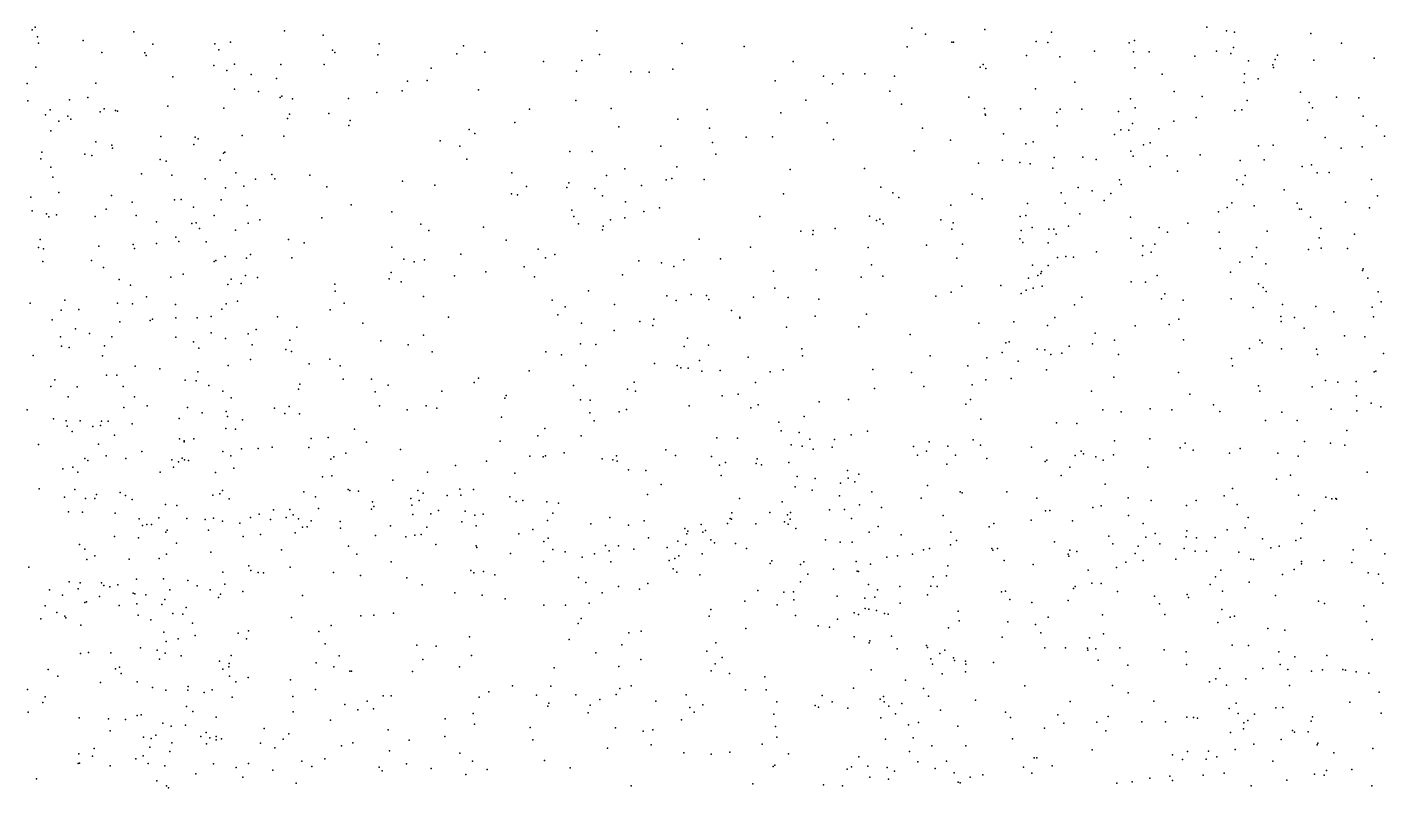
# Model space of a CAD drawing. Header units: metres. Extents: x -25 to 25, y -27.7 to 27.8.
# Drawn here: x 2.909 to 6.003, y 10.421 to 12.154 of the extents above; entities that cross this region are included whole.
import ezdxf

# ---------------------------------------------------------------- set-up
doc = ezdxf.new("R2010")
doc.units = ezdxf.units.M

msp = doc.modelspace()

# ---------------------------------------------------------------- linework, layer by layer
for p in [(2.9207, 12.1479, -5.5035), (2.9276, 12.1541, 2.6707), (2.9328, 12.1324, -3.7799), (3.1522, 12.1439, -3.9688), (3.4958, 12.146, -24.9702), (3.5839, 12.136, 2.3924), (4.208, 12.1459, -21.7721), (4.9256, 12.1523, -24.8452), (4.9565, 12.1381, 17.9765), (5.092, 12.1492, 14.7186), (5.2438, 12.1426, -24.5812), (5.5974, 12.1543, -10.6219), (5.6427, 12.1463, 13.1564), (5.6605, 12.1427, 0.1179), (5.8344, 12.1396, 13.2974), (2.9355, 12.1179, 6.1442), (3.0373, 12.1241, 5.9771), (3.1956, 12.1155, 1.2181), (3.3372, 12.1164, 0.9316), (3.3464, 12.103, 15.9761), (3.3731, 12.1198, 15.7481), (3.6051, 12.1019, 16.837), (3.7113, 12.116, 5.7656), (3.904, 12.1117, 17.1567), (4.402, 12.1168, -25.1888), (4.5436, 12.1106, 17.7015), (4.9147, 12.1093, 1.6383), (5.0167, 12.1203, 2.1898), (5.0205, 12.1202, 15.0868), (5.2085, 12.1215, 14.4261), (5.2355, 12.1197, 14.1031), (5.3416, 12.0996, 11.9341), (5.4208, 12.1188, 13.5635), (5.4309, 12.0981, 18.0964), (5.4329, 12.1237, 0.3484), (5.4663, 12.0978, 5.7134), (5.6197, 12.0997, 12.891), (5.6588, 12.1083, -10.0716), (5.9044, 12.1179, 12.1906), (3.0795, 12.0966, 5.4985), (3.1773, 12.096, -5.9326), (3.1806, 12.0897, -6.1725), (3.3348, 12.0672, 16.145), (3.3821, 12.07, 6.3688), (3.4872, 12.0691, -21.2617), (3.5866, 12.0689, 5.8753), (3.6104, 12.0969, 15.1376), (3.7084, 12.0911, -22.1501), (3.8889, 12.0939, 5.6454), (3.9523, 12.0971, -16.0472), (4.0863, 12.0763, -25.165), (4.1736, 12.0783, -16.574), (4.2135, 12.0922, -21.5101), (4.6552, 12.0761, 5.5089), (5.0879, 12.0692, 18.2436), (5.1869, 12.09, 18.0966), (5.2628, 12.0867, 13.8346), (5.5702, 12.088, 2.5613), (5.6524, 12.0945, 0.7365), (5.6926, 12.0773, 15.8689), (5.7485, 12.0684, 5.5982), (5.7538, 12.0809, 13.486), (5.7585, 12.0904, 12.049), (5.8417, 12.079, 0.4833), (5.979, 12.0838, 13.1776), (2.9291, 12.063, -25.7276), (3.2412, 12.041, 0.7933), (3.3646, 12.0552, 16.4084), (3.42, 12.0467, 15.4627), (3.4773, 12.0375, 2.5156), (3.8303, 12.0612, 1.8805), (4.1613, 12.0537, 17.3693), (4.2852, 12.0527, 1.186), (4.3268, 12.0515, 17.5221), (4.3809, 12.0587, -17.2169), (4.7239, 12.043, 17.9296), (4.7693, 12.0481, 0.6861), (4.818, 12.0482, 18.1116), (4.8859, 12.0427, 18.5858), (5.081, 12.0635, 14.8577), (5.0943, 12.0598, 15.2908), (5.4334, 12.0617, 0.9103), (5.4962, 12.0475, 12.6311), (5.6834, 12.0476, 13.8346), (5.7148, 12.0369, 13.6679), (5.7497, 12.0621, -14.8615), (2.9098, 12.0263, 6.7635), (3.0659, 12.0265, 0.601), (3.3818, 12.0132, 1.2984), (3.4369, 12.0081, 16.6221), (3.7061, 12.0053, 1.3928), (3.764, 12.0092, 2.1985), (3.7765, 12.0313, -20.845), (3.8211, 12.0331, 1.6829), (3.9379, 12.0112, -22.0651), (4.6144, 12.0317, 0.9286), (4.7444, 12.0251, 18.2603), (4.8755, 12.0083, -14.962), (5.2071, 12.014, 12.2656), (5.2969, 12.0289, 18.4165), (5.5232, 12.008, 10.1634), (5.6825, 12.0284, -24.2543), (5.8112, 12.0061, 9.9452), (2.9108, 11.9863, -4.9642), (3.0058, 11.9884, 5.0512), (3.0479, 11.9941, -27.061), (3.2298, 11.9747, -25.1671), (3.4863, 11.9943, 15.2804), (3.4895, 11.9972, -25.1668), (3.514, 11.9907, -21.6991), (3.6416, 11.9918, 2.398), (4.1601, 11.9872, -16.3394), (4.6836, 11.9881, 18.6385), (4.9021, 11.9789, 5.5564), (5.0551, 11.9946, 5.5961), (5.4235, 11.9912, 10.4381), (5.5874, 11.9965, 15.7793), (5.6893, 11.9871, 14.1681), (5.8307, 11.9825, 13.3864), (5.8933, 11.9951, 18.2809), (5.9438, 11.9936, -23.9054), (2.9514, 11.9545, -10.3357), (2.9621, 11.9663, -4.5853), (3.0024, 11.9518, -25.3335), (3.0089, 11.9446, 2.7362), (3.0756, 11.9613, -27.4454), (3.0852, 11.9684, 5.2376), (3.1104, 11.9648, 5.6151), (3.115, 11.9626, -3.7649), (3.3577, 11.97, 6.5768), (3.5028, 11.9461, 16.7622), (3.507, 11.9561, 15), (3.5969, 11.9574, 1.2072), (4.0544, 11.9675, 17.2759), (4.2406, 11.969, -21.1683), (4.3923, 11.9446, 5.4864), (4.4587, 11.9669, -14.7356), (4.6271, 11.9592, -17.3808), (5.091, 11.9688, 12.0012), (5.0923, 11.9558, 15.1243), (5.0931, 11.9538, 18.8049), (5.173, 11.9683, 14.6798), (5.2562, 11.96, 18.7328), (5.2637, 11.9672, 14.0124), (5.3125, 11.9675, 5.653), (5.3965, 11.962, 15.6839), (5.4347, 11.9704, 18.5147), (5.5733, 11.9482, 5.6721), (5.6617, 11.9642, -10.2541), (5.6775, 11.9661, 10.6605), (5.8384, 11.9705, 5.3805), (5.9542, 11.9518, 10.6257), (2.9636, 11.9179, 4.8151), (2.9819, 11.9403, -25.9263), (3.6422, 11.9303, 16.9151), (3.6455, 11.9418, -21.9052), (3.917, 11.9211, 1.911), (3.9297, 11.912, -25.2434), (4.021, 11.9373, -20.702), (4.2577, 11.9276, -16.7414), (4.4643, 11.9242, 1.1268), (4.7328, 11.9362, 18.786), (4.9494, 11.9242, 1.7691), (5.257, 11.9295, 1.0807), (5.4021, 11.9206, 18.6906), (5.42, 11.9197, 13.4023), (5.4287, 11.9349, 2.4683), (5.4887, 11.9228, 12.8306), (5.5222, 11.94, 13.0099), (5.8275, 11.9425, -0.1861), (5.9846, 11.9297, -14.8206), (3.0662, 11.8928, 6.799), (3.1022, 11.8857, -5.6558), (3.2144, 11.9053, 0.6861), (3.2893, 11.8872, -27.4889), (3.2922, 11.9039, 15.8143), (3.2991, 11.8998, 14.9565), (3.3995, 11.9074, 6.0377), (3.4944, 11.9057, -21.0504), (3.8503, 11.8952, 5.571), (3.8956, 11.8835, 2.0896), (4.3531, 11.8829, 17.554), (4.471, 11.8913, 18.4895), (4.5477, 11.9037, 18.0196), (4.6076, 11.9048, 5.5067), (4.747, 11.8985, -25.1645), (5.0134, 11.8967, 12.1269), (5.1341, 11.9116, 14.886), (5.1849, 11.8886, -16.6479), (5.2018, 11.8933, 15.4765), (5.3874, 11.9098, -24.533), (5.4535, 11.8861, 0.236), (5.4688, 11.8907, 13.2013), (5.7152, 11.8838, 13.7434), (5.749, 11.8857, 14.3718), (5.8673, 11.9031, 15.8478), (5.9519, 11.8819, 12.3027), (6.0025, 11.9063, 9.751), (2.9405, 11.8545, -27.6494), (2.9426, 11.8699, -3.5109), (3.0406, 11.8652, -25.6241), (3.057, 11.8622, 14.9593), (3.104, 11.8787, -6.2724), (3.2125, 11.8528, -26.8194), (3.3491, 11.8515, 6.6838), (3.3569, 11.867, 16.5179), (3.3601, 11.8695, 6.3341), (3.9116, 11.8536, 1.5925), (4.1461, 11.8707, -15.9873), (4.1973, 11.871, -15.4086), (4.4785, 11.865, 17.8269), (4.9308, 11.8723, -16.9417), (5.1321, 11.8516, 18.9455), (5.2496, 11.8575, -15.0167), (5.3154, 11.8583, 12.5327), (5.3453, 11.8529, 10.4817), (5.4242, 11.8718, 12.6867), (5.4297, 11.8601, 11.6917), (5.5071, 11.861, 0.9006), (5.5828, 11.8638, 18.6845), (5.6735, 11.8506, 15.7749), (5.7285, 11.852, 5.4163), (5.904, 11.879, 5.0765), (2.9634, 11.8352, -5.2826), (3.1702, 11.8202, 5.0139), (3.2259, 11.849, 2.7034), (3.3847, 11.8228, -26.9471), (4.0137, 11.8221, 5.4812), (4.2718, 11.8312, -15.1754), (4.3902, 11.8358, -25.3082), (4.648, 11.8301, 18.9171), (4.8176, 11.8326, 18.9696), (5.0776, 11.8446, 1.3995), (5.1718, 11.846, 0.3917), (5.1953, 11.8429, 11.6705), (5.247, 11.8333, 2.3056), (5.4683, 11.837, 18.8276), (5.5307, 11.826, 10.7538), (5.815, 11.8367, 18.6673), (5.836, 11.8403, -24.0788), (5.8493, 11.8223, 14.5069), (5.8763, 11.823, 13.411), (2.9678, 11.8122, -10.018), (3.2393, 11.8171, -4.0066), (3.315, 11.8091, 15.6221), (3.4032, 11.7918, 0.9195), (3.4294, 11.8078, -21.4235), (3.4669, 11.819, 15.1607), (3.4738, 11.8087, -27.2207), (3.5534, 11.8171, 2.5351), (3.5923, 11.7907, 5.6777), (3.7644, 11.8032, 1.3281), (3.8388, 11.7947, -20.4921), (4.0472, 11.7915, -20.551), (4.139, 11.7893, -25.3037), (4.1441, 11.8, -21.6051), (4.2293, 11.8165, -21.3653), (4.3097, 11.7937, 1.2414), (4.3657, 11.8063, -14.847), (4.3789, 11.8095, 18.2074), (4.4523, 11.8076, 18.735), (4.8552, 11.7895, 12.1314), (5.3044, 11.7891, 13.4579), (5.3989, 11.8062, 15.6496), (5.4025, 11.7958, 12.9845), (5.6658, 11.8066, 10.0303), (5.6799, 11.7957, 14.0042), (5.6854, 11.816, 10.7788), (5.9731, 11.8069, -10.0176), (2.9176, 11.7673, 6.7903), (2.9816, 11.7778, -6.5081), (3.1018, 11.7709, 4.7087), (3.2455, 11.7612, 5.4175), (3.2606, 11.7618, 16.216), (3.3518, 11.7606, 6.2135), (3.3613, 11.7879, 15.4348), (4.0129, 11.7743, 1.3453), (4.0268, 11.7727, 2.1104), (4.2034, 11.787, -15.6981), (4.2206, 11.7703, -20.9453), (4.6331, 11.7743, -14.903), (4.882, 11.7767, 11.8468), (4.8962, 11.7666, 5.5625), (5.0628, 11.7735, 12.3723), (5.0856, 11.7629, 2.0121), (5.2657, 11.7771, 14.1563), (5.3368, 11.7817, 10.2599), (5.364, 11.7594, 13.1809), (5.3789, 11.7751, 10.6985), (5.7742, 11.7834, 13.5783), (5.9864, 11.7699, -23.8296), (2.9208, 11.7362, -7.1107), (2.9535, 11.7289, -6.8256), (2.9759, 11.7266, -26.1179), (3.0896, 11.7398, 5.8822), (3.149, 11.7553, -27.7459), (3.2887, 11.7441, -25.4313), (3.4106, 11.7479, 14.9796), (3.6475, 11.7498, -20.5822), (3.7407, 11.7338, -21.763), (4.1508, 11.7371, 17.4038), (4.2731, 11.7562, 5.458), (4.3144, 11.7347, 17.865), (4.3502, 11.7425, -16.9552), (5.0141, 11.7485, 11.6056), (5.189, 11.7528, 15.3016), (5.2747, 11.7531, -24.6668), (5.3086, 11.7291, 19.0534), (5.6241, 11.7333, 5.3992), (5.6441, 11.7434, 11.931), (5.6546, 11.7544, 18.8843), (5.7056, 11.7471, 5.1741), (5.8033, 11.7533, -16.0447), (5.8091, 11.74, 18.8398), (5.8133, 11.7399, 4.9466), (5.9139, 11.7558, 10.6642), (5.9683, 11.7427, 12.3671), (2.9591, 11.7223, -26.5264), (3.0646, 11.723, -4.2171), (3.1581, 11.725, -26.6246), (3.2045, 11.711, -5.8836), (3.285, 11.7071, 4.9744), (3.2944, 11.7089, 14.8582), (3.302, 11.6954, 2.6986), (3.3358, 11.7251, -3.7243), (3.4133, 11.7075, 16.6427), (3.4394, 11.7155, -20.9286), (3.5807, 11.7201, 16.8744), (3.8063, 11.7055, 5.4864), (3.9493, 11.6985, 1.4263), (4.155, 11.7233, 1.8452), (4.1658, 11.706, 2.0374), (4.2221, 11.7013, 17.5924), (4.2386, 11.7152, 18.2582), (4.2717, 11.7198, 18.4948), (4.5788, 11.7227, -25.2805), (4.7505, 11.6956, 11.8503), (4.8291, 11.7236, 0.6446), (4.8448, 11.7136, 11.6969), (4.8526, 11.7169, 12.2871), (4.8604, 11.7065, -25.118), (4.9913, 11.7151, 0.4365), (5.0194, 11.7088, -16.6506), (5.172, 11.7229, 15.0855), (5.185, 11.7256, 11.3999), (5.1994, 11.6977, 14.6897), (5.2824, 11.7007, 12.7749), (5.4238, 11.7217, 10.8737), (5.4892, 11.6976, 11.5293), (5.5545, 11.7076, 11.7863), (5.8343, 11.7218, -10.1826), (5.8573, 11.6957, 0.7532), (2.9388, 11.6706, 4.381), (3.2482, 11.6759, 15.8175), (3.2551, 11.6657, 5.807), (3.3174, 11.6656, 0.7877), (3.3839, 11.6919, -21.1793), (3.5046, 11.6705, 2.5929), (3.8249, 11.6911, 17.1183), (4.0013, 11.6694, 2.3162), (4.2208, 11.6923, 18.0606), (4.4409, 11.6717, -16.5942), (4.6724, 11.6897, 12.0636), (4.6999, 11.6821, 19.0881), (4.7007, 11.6908, -17.1369), (5.0168, 11.6939, 11.3504), (5.1716, 11.6718, 10.9933), (5.1749, 11.6913, 11.2033), (5.2375, 11.6939, 14.4393), (5.2492, 11.694, 10.7678), (5.2542, 11.6824, 13.9341), (5.4243, 11.6738, 11.1741), (5.5081, 11.6875, -14.955), (5.6256, 11.6874, -24.3259), (5.7353, 11.6895, 14.2946), (5.854, 11.6743, 2.5313), (5.9341, 11.683, 13.3737), (2.9355, 11.652, 6.0866), (2.9465, 11.6495, 2.784), (3.0728, 11.6557, 0.4876), (3.1507, 11.6589, -5.6252), (3.1541, 11.6502, 2.7514), (3.2044, 11.6618, 6.7836), (3.4181, 11.6363, 5.6834), (3.5407, 11.6629, 1.0648), (3.7407, 11.6533, 1.2057), (3.898, 11.6371, -20.2797), (4.0743, 11.6483, 17.846), (4.1119, 11.6362, 17.6782), (4.5578, 11.6532, 19.0313), (4.8258, 11.6521, 11.3896), (4.9591, 11.6576, 12.4373), (5.0406, 11.6602, 11.1298), (5.1788, 11.6637, 19.1566), (5.2359, 11.6629, 15.4345), (5.3464, 11.6423, 5.5665), (5.4511, 11.6338, -16.3497), (5.452, 11.6558, 10.0973), (5.4709, 11.642, 0.093), (5.4789, 11.6601, 2.3406), (5.6283, 11.6501, -0.0534), (5.711, 11.6521, 15.7472), (5.8296, 11.6477, 12.2589), (5.8585, 11.6505, 4.7819), (5.9181, 11.65, 18.944), (2.9448, 11.6202, -9.8949), (3.0559, 11.6229, -10.1123), (3.0833, 11.6067, 14.8002), (3.3356, 11.6203, 16.4504), (3.339, 11.6226, 6.0881), (3.3606, 11.6318, 5.3803), (3.4094, 11.6277, -27.6984), (3.5127, 11.6286, -25.452), (3.7676, 11.6258, 17.9911), (3.7915, 11.6195, 1.3649), (3.8149, 11.6243, -25.3584), (4.042, 11.6084, 17.5151), (4.0906, 11.6287, 18.4372), (4.3037, 11.6221, 18.7951), (4.3552, 11.6175, -15.3969), (4.3832, 11.6092, 1.917), (4.4059, 11.6245, 18.9295), (4.4895, 11.6268, -16.3931), (4.8332, 11.6132, -15.1034), (5.0279, 11.6282, 5.5551), (5.2006, 11.6118, 0.2395), (5.236, 11.6117, 14.143), (5.2577, 11.6295, 12.9969), (5.2762, 11.6321, 2.1331), (5.2939, 11.6304, -15.0541), (5.673, 11.6189, 19.0654), (5.7011, 11.6314, 14.0478), (5.7321, 11.6153, 10.8131), (5.9538, 11.6034, 9.8115), (3.1192, 11.5794, -26.4702), (3.237, 11.5849, 15.9547), (3.265, 11.5913, 4.7015), (3.3744, 11.5799, -26.6269), (3.4071, 11.5889, 14.8039), (3.4343, 11.5837, 0.948), (3.7342, 11.581, 17.043), (3.7389, 11.5955, 17.8285), (3.7618, 11.5744, 2.5479), (3.8835, 11.5875, -21.6215), (3.955, 11.5972, 17.6495), (4.0659, 11.5854, 5.4205), (4.2664, 11.5903, 1.6356), (4.61, 11.5986, 12.2685), (4.7074, 11.6017, -16.9136), (4.8103, 11.5848, 19.2076), (4.8592, 11.5871, 5.5314), (5.1917, 11.5826, 5.5153), (5.2129, 11.5886, 13.2502), (5.2194, 11.593, 10.5399), (5.221, 11.5978, 15.2376), (5.4252, 11.5741, -24.5162), (5.458, 11.5737, 5.1944), (5.4848, 11.5885, 15.6633), (5.6518, 11.5961, 11.9992), (5.9528, 11.5998, -15.9308), (5.965, 11.5822, 12.4053), (3.1446, 11.5664, 4.539), (3.3669, 11.5683, 6.5086), (3.3972, 11.5705, 5.0243), (3.6109, 11.569, -26.9384), (3.6114, 11.5528, 18.2321), (4.1887, 11.5538, 2.4315), (4.367, 11.5426, 2.2664), (4.4229, 11.5454, 1.7423), (4.4573, 11.5427, 2.1203), (4.6135, 11.56, 5.501), (4.9799, 11.5418, -16.5098), (5.0151, 11.5508, 10.9646), (5.0393, 11.564, 12.6244), (5.1283, 11.5659, 12.7765), (5.1746, 11.5475, 19.2593), (5.186, 11.5554, 14.4956), (5.2017, 11.5597, 14.9771), (5.2223, 11.5641, 1.4186), (5.5022, 11.5471, 19.2003), (5.7151, 11.5697, 13.8753), (5.7263, 11.561, -14.8688), (5.7332, 11.5521, -16.1417), (5.9885, 11.5516, -6.8199), (2.9159, 11.5255, 6.8601), (2.9871, 11.5099, -6.9772), (2.9951, 11.5321, 0.4315), (3.0275, 11.5112, 2.7816), (3.1151, 11.5259, -25.8478), (3.1493, 11.5239, 0.5776), (3.1814, 11.5402, -3.4816), (3.2478, 11.5227, 0.7015), (3.3528, 11.5117, -3.7518), (3.363, 11.5243, 15.35), (3.3889, 11.5304, 4.8697), (3.5998, 11.5103, 17.7598), (3.6316, 11.5258, -27.511), (3.8124, 11.5404, 17.5737), (4.1061, 11.5323, 18.6693), (4.1352, 11.5171, 1.407), (4.2476, 11.5222, -20.9974), (4.3882, 11.5313, -15.7927), (4.4629, 11.5337, -16.9909), (4.5648, 11.5389, -15.1784), (4.6436, 11.5386, 11.4159), (4.7138, 11.5345, 11.2728), (5.2962, 11.5218, 5.3301), (5.3125, 11.5391, 15.5105), (5.4941, 11.5353, 1.0264), (5.544, 11.5325, 11.7783), (5.6534, 11.5357, 4.83), (5.703, 11.5154, 0.8531), (5.7702, 11.5227, 19.1454), (5.8458, 11.5182, 14.4487), (5.9747, 11.5166, 10.6412), (5.9948, 11.5285, -10.385), (2.9664, 11.4878, -6.751), (3.1208, 11.4832, 14.7147), (3.1899, 11.486, -3.9815), (3.1954, 11.4894, -5.7418), (3.2481, 11.4921, 15.8177), (3.2966, 11.4923, 15.5671), (3.3284, 11.4951, 2.7217), (3.4801, 11.4942, 2.6835), (3.6743, 11.48, 5.4024), (3.8699, 11.4938, 1.1998), (4.1188, 11.4989, -21.4038), (4.1729, 11.48, 18.806), (4.3053, 11.4841, 9.0256), (4.3378, 11.4892, 9.3866), (4.5146, 11.5087, 11.9291), (4.5333, 11.4933, 1.9275), (4.5337, 11.4915, 11.695), (4.7055, 11.4956, 0.8686), (4.8219, 11.5001, -25.1051), (5.0785, 11.4796, -24.8507), (5.1582, 11.4827, 13.5189), (5.2513, 11.4932, 10.2482), (5.5338, 11.4889, 11.1465), (5.7661, 11.4952, 9.9233), (5.767, 11.4836, 15.7566), (5.7973, 11.4928, 13.644), (5.8874, 11.506, -23.8854), (5.9778, 11.4942, -23.6741), (2.9853, 11.4492, 3.5887), (3.0193, 11.4669, -3.3269), (3.0516, 11.4561, -5.4288), (3.1026, 11.4489, -6.1406), (3.3289, 11.4582, -20.7498), (3.4132, 11.4556, 18.0291), (3.4313, 11.4652, 16.6314), (3.5241, 11.4707, -21.4197), (3.8126, 11.4525, 17.3414), (4.2474, 11.4632, 5.4124), (4.3355, 11.475, 19.0014), (4.6395, 11.4707, 12.4628), (4.8047, 11.4719, 11.0903), (4.9213, 11.4541, 5.4694), (5.2345, 11.4747, 1.6809), (5.343, 11.4573, 1.2209), (5.4343, 11.4741, 4.9418), (5.5117, 11.4766, 11.5985), (5.8192, 11.4684, -7.1666), (5.8198, 11.4687, 12.2946), (5.9118, 11.4514, 15.8064), (5.9578, 11.4485, 13.4327), (2.9877, 11.4272, -6.3829), (3.0052, 11.4243, 3.7901), (3.0856, 11.4283, -27.9374), (3.2484, 11.4477, 6.1573), (3.2888, 11.4373, -20.4447), (3.3003, 11.4233, 1.4186), (3.3615, 11.4453, 6.3853), (3.4222, 11.4306, 15.1584), (3.499, 11.4202, 14.6501), (3.5081, 11.4409, 5.1666), (3.7157, 11.4399, 17.4993), (3.7777, 11.4308, 18.5755), (4.1705, 11.4328, 9.3549), (4.2056, 11.4315, 1.2419), (4.4068, 11.4267, 9.5119), (4.4142, 11.4461, 1.1602), (4.4619, 11.4298, 9.3005), (4.6751, 11.4216, -16.3815), (5.1394, 11.4349, -16.3405), (5.1473, 11.4371, 5.2904), (5.2109, 11.4209, 14.8749), (5.2287, 11.4195, -15.187), (5.2843, 11.4278, 15.3848), (5.3375, 11.4328, 1.9866), (5.3872, 11.4412, -16.2567), (5.5443, 11.4417, 15.6727), (5.6946, 11.4225, -0.1401), (5.7182, 11.4411, 12.1726), (5.7236, 11.4352, 14.0187), (5.7682, 11.4212, -6.8839), (5.8475, 11.4211, 4.56), (2.9233, 11.4062, -7.555), (3.0809, 11.4057, 4.3527), (3.4183, 11.3974, 4.7674), (3.5118, 11.4151, 14.9669), (3.5521, 11.3873, -27.6923), (3.5989, 11.3978, 2.7041), (3.8326, 11.4144, 5.3726), (4.0914, 11.4146, 2.6299), (4.1269, 11.4079, 9.1716), (4.3392, 11.3882, 12.2054), (4.4418, 11.3952, 11.6112), (4.5528, 11.4025, -15.4936), (4.6763, 11.4055, 5.47), (4.9674, 11.4057, -15.2582), (5.0966, 11.4007, 13.2825), (5.1311, 11.4134, 13.7363), (5.1681, 11.3934, 10.3926), (5.2425, 11.4086, 15.0322), (5.2675, 11.412, 4.9857), (5.3962, 11.4085, 0.0148), (5.6542, 11.3998, 10.85), (5.8499, 11.4088, 19.2199), (6, 11.4107, 19.1668), (3.0905, 11.3617, 0.5629), (3.1139, 11.3614, 14.5822), (3.1556, 11.3823, -26.25), (3.2119, 11.3759, -20.2487), (3.2985, 11.3691, -25.7865), (3.3678, 11.3835, 18.21), (3.6225, 11.383, 18.5345), (4.0535, 11.3717, 5.3552), (4.1823, 11.3833, 8.9809), (4.3907, 11.3837, 12.3634), (4.3989, 11.3783, 11.7726), (4.4157, 11.3775, 2.4977), (4.447, 11.3707, 1.54), (4.4885, 11.3723, 9.0643), (4.6024, 11.3691, 11.2199), (4.6326, 11.3736, 2.1397), (4.8369, 11.3743, 19.3833), (4.9244, 11.3675, 12.8242), (5.0533, 11.3824, 13.0686), (5.2322, 11.374, 19.3871), (5.3858, 11.3567, 4.7889), (5.533, 11.3675, -24.3355), (5.6562, 11.3828, 4.6613), (5.9787, 11.3694, 12.4521), (5.9825, 11.371, 4.4326), (2.9634, 11.3355, -5.2496), (2.9726, 11.3505, 0.4544), (3.023, 11.3347, 4.097), (3.1282, 11.3356, 6.8829), (3.2695, 11.3503, 16.1169), (3.2943, 11.3486, 14.5459), (3.3238, 11.3381, 15.4352), (3.3557, 11.3249, -20.9191), (3.528, 11.3297, 17.5474), (3.5309, 11.341, -25.5806), (3.6295, 11.3524, 14.547), (3.6941, 11.3522, 17.1222), (3.732, 11.3391, -26.9935), (3.8543, 11.3251, -21.3954), (3.9283, 11.3445, 18.7706), (3.938, 11.3546, -25.3427), (4.1541, 11.3378, 9.5063), (4.2777, 11.3294, -20.6852), (4.2926, 11.3459, 2.6232), (4.296, 11.3254, -21.0662), (4.5693, 11.3449, 2.3203), (4.8403, 11.3309, 5.3758), (4.9528, 11.3359, 5.2493), (5.0631, 11.3398, 13.5442), (5.0942, 11.3508, 14.2007), (5.1515, 11.3539, 14.657), (5.3347, 11.3247, 10.0532), (5.7157, 11.3372, 19.3229), (5.7188, 11.3252, -24.0365), (5.8381, 11.3352, 2.4284), (5.868, 11.3494, 13.5896), (5.8965, 11.3453, -14.8491), (5.9378, 11.3474, 0.6653), (3.0032, 11.3121, 1.4286), (3.1544, 11.312, -7.2038), (3.374, 11.3101, 17.7241), (3.7023, 11.3236, -27.4709), (3.9978, 11.3094, -20.1546), (4.001, 11.3155, 2.7495), (4.1707, 11.3054, 1.2909), (4.1924, 11.3045, 19.0475), (4.4929, 11.3147, 12.5739), (4.5296, 11.318, -15.9845), (4.5753, 11.2941, 9.243), (4.7141, 11.3005, 12.6888), (4.7812, 11.3058, 11.0178), (5.0487, 11.2958, 0.0835), (5.0594, 11.3059, 14.0239), (5.5593, 11.3179, -15.0521), (5.6127, 11.2936, 15.704), (5.9385, 11.3147, 9.8557), (5.9726, 11.2974, 10.5611), (2.9094, 11.2826, 3.1088), (3.1297, 11.2882, -4.081), (3.1832, 11.2913, -6.0052), (3.2557, 11.2628, 0.7879), (3.2749, 11.2878, 17.9174), (3.3083, 11.2759, 4.5624), (3.3632, 11.2787, 6.7189), (3.3656, 11.2673, 16.3811), (3.4734, 11.2861, 16.6348), (3.4967, 11.2745, 14.4015), (3.5065, 11.2902, -21.2589), (3.5297, 11.2735, 5.0143), (3.7127, 11.2919, 14.4275), (3.7756, 11.2823, 18.7555), (3.8187, 11.292, 2.7582), (3.8429, 11.286, 1.1111), (3.9905, 11.2656, 9.2699), (4.1916, 11.2759, 12.3429), (4.2588, 11.2776, 9.6636), (4.2752, 11.2836, 8.9082), (4.4177, 11.2918, 19.2695), (4.5588, 11.2872, 19.3633), (4.6802, 11.2673, 0.689), (5.3607, 11.2828, 15.4846), (5.4028, 11.2781, 19.443), (5.4689, 11.2851, 11.9167), (5.5183, 11.2828, 10.974), (5.6277, 11.2791, 12.1844), (5.7687, 11.277, 13.9392), (5.8811, 11.2838, 15.8357), (5.9398, 11.28, 14.4175), (5.9946, 11.2893, 19.2626), (2.9697, 11.2618, 6.9162), (2.9981, 11.2577, -4.3046), (3.0003, 11.2453, 2.8957), (3.0117, 11.2333, -6.7126), (3.03, 11.2572, 3.3498), (3.0588, 11.2443, 6.1673), (3.0762, 11.2472, 3.762), (3.0788, 11.2569, -6.9351), (3.0938, 11.2564, -9.8481), (3.1484, 11.2505, 4.379), (3.3619, 11.2397, -27.8794), (3.3844, 11.2388, 6.5321), (3.3998, 11.2596, -26.2362), (3.6552, 11.2382, 14.7405), (4.0892, 11.2399, 8.9893), (4.2012, 11.2572, 11.9919), (4.6226, 11.2545, 9.3898), (4.6277, 11.2346, 11.1301), (4.8244, 11.2342, 19.5106), (5.0829, 11.2615, 19.4914), (5.2549, 11.2532, 4.7516), (5.3012, 11.2517, 1.6321), (5.7315, 11.2585, -7.1284), (5.8036, 11.2579, 4.4577), (5.9167, 11.2352, -23.2021), (2.9354, 11.2039, 13.7347), (3.0723, 11.2042, 3.9662), (3.1088, 11.2249, 14.2739), (3.2564, 11.2168, 6.8263), (3.2671, 11.212, -3.4877), (3.2674, 11.2093, -7.3938), (3.2895, 11.2163, 6.273), (3.557, 11.2174, 16.7535), (3.5957, 11.2197, 18.6914), (3.6831, 11.2087, 1.0276), (3.9877, 11.2113, 9.4608), (4.0729, 11.2236, 12.442), (4.1722, 11.2234, 2.7932), (4.4813, 11.219, 1.4527), (4.5285, 11.2183, 8.9306), (4.6502, 11.2029, -15.6093), (4.669, 11.2312, -16.1654), (4.6929, 11.2156, 5.3076), (4.7491, 11.2148, 2.0635), (4.7869, 11.2256, 12.8775), (4.9648, 11.2095, 13.8748), (5.0655, 11.2141, 10.2937), (5.0823, 11.2018, -24.7013), (5.3873, 11.2118, 1.1891), (5.468, 11.2165, -16.1069), (5.5487, 11.2064, 19.4621), (5.8206, 11.2103, 14.1262), (5.8792, 11.2068, 19.3532), (5.9124, 11.2017, -16.0366), (3.0411, 11.1717, -3.2925), (3.0891, 11.1778, 4.2214), (3.1344, 11.1719, 14.1073), (3.171, 11.1879, 2.8422), (3.2629, 11.1726, -3.8993), (3.3556, 11.1877, 14.2167), (3.3736, 11.1781, 0.9047), (3.3978, 11.194, 17.5176), (3.4358, 11.1946, 15.0713), (3.4678, 11.1975, 18.6019), (3.5515, 11.1969, 14.2143), (3.6016, 11.1704, -25.7011), (3.6084, 11.1752, -26.4308), (3.6356, 11.1837, 5.112), (3.7599, 11.1921, 14.2056), (4.0547, 11.1769, 19.0692), (4.0853, 11.1758, 11.8623), (4.0904, 11.1781, 9.6841), (4.133, 11.1842, 12.5949), (4.2196, 11.1706, 1.1075), (4.2524, 11.1777, 5.282), (4.3652, 11.1917, 1.3542), (4.3867, 11.1785, -20.4733), (4.4687, 11.1764, 2.6472), (4.5727, 11.1711, 2.5306), (4.6759, 11.1995, 2.3195), (4.7007, 11.1926, 9.518), (4.7437, 11.1976, -24.9729), (4.9292, 11.1989, 5.0454), (4.9381, 11.1796, -16.1468), (4.9589, 11.1882, 10.7889), (5.0077, 11.1997, -15.4066), (5.0248, 11.1795, 10.1117), (5.0966, 11.1719, 14.4873), (5.1985, 11.1973, 14.6946), (5.2979, 11.1784, -24.4736), (5.311, 11.1887, 11.9851), (5.3167, 11.1823, 14.9768), (5.345, 11.1758, 15.2791), (5.3853, 11.1803, 4.612), (5.5369, 11.1961, 10.8136), (5.5663, 11.191, 0.9311), (5.6494, 11.1839, 9.9434), (5.674, 11.1948, 10.6453), (5.7593, 11.1835, -23.6583), (5.8062, 11.1769, 0.6996), (2.9909, 11.1482, -9.4698), (3.0135, 11.1519, -7.6603), (3.0251, 11.1403, 13.5804), (3.0479, 11.1673, -6.383), (3.2125, 11.1404, 18.3079), (3.2391, 11.169, 15.7321), (3.2432, 11.1519, -7.0848), (3.2545, 11.1639, 17.7342), (3.2677, 11.1689, 15.5194), (3.2771, 11.1672, 16.0551), (3.3383, 11.1397, 16.202), (3.3807, 11.1498, -20.6846), (3.8215, 11.1409, 5.2081), (3.8857, 11.1555, 14.3097), (3.9563, 11.1656, 12.3187), (4.244, 11.1687, 19.2519), (4.2543, 11.1655, 11.5898), (4.2795, 11.1461, -21.204), (4.3191, 11.144, 9.8416), (4.4875, 11.1568, 9.8228), (4.5012, 11.1625, 5.3045), (4.5705, 11.1602, 12.7988), (4.5825, 11.1571, -15.805), (4.6455, 11.1628, 0.1461), (4.7789, 11.1443, 11.0212), (5.0056, 11.159, 10.5306), (5.2293, 11.1652, -0.0652), (5.2334, 11.1678, 19.5333), (5.2855, 11.1517, 12.192), (5.3617, 11.1681, 11.5701), (5.4636, 11.1518, 9.956), (5.963, 11.1407, 14.3105), (3.5828, 11.1296, -25.9654), (3.6037, 11.1319, 17.095), (3.743, 11.1226, -25.5186), (4.0204, 11.138, -25.288), (4.3545, 11.1123, 19.405), (4.4913, 11.1326, 19.4793), (4.6641, 11.1304, 1.6306), (4.7053, 11.1261, 19.5859), (4.7629, 11.1157, 2.1934), (4.7803, 11.1271, 9.6867), (4.7952, 11.1184, 9.8422), (4.8046, 11.1357, -0.0012), (4.9612, 11.11, 10.3465), (5.2656, 11.133, 11.724), (5.3659, 11.1133, -15.2714), (5.7566, 11.1249, -6.6245), (5.7885, 11.1338, -14.9657), (2.9369, 11.1029, 0.4978), (2.9946, 11.0837, 6.9636), (3.0179, 11.1013, 3.0914), (3.0425, 11.0809, 0.6102), (3.0638, 11.0804, -10.031), (3.0671, 11.0899, 3.3209), (3.1216, 11.0942, -5.4169), (3.1335, 11.0876, -4.1836), (3.149, 11.0782, 18.1572), (3.3328, 11.088, 2.8685), (3.3485, 11.0909, 13.8207), (3.3542, 11.0988, 4.6215), (3.37, 11.0795, 6.5838), (3.5397, 11.0956, 4.9516), (3.5666, 11.0844, 13.8985), (3.6407, 11.1013, 2.8635), (3.645, 11.0985, -21.1745), (3.6644, 11.0975, 18.8519), (3.7837, 11.0804, 13.9668), (3.7995, 11.0985, 14.5608), (3.8117, 11.0925, -26.8543), (3.8662, 11.0876, -21.2408), (3.8955, 11.1015, 11.9302), (3.898, 11.088, 1.178), (3.9267, 11.1007, 9.6186), (4.0094, 11.0845, 9.0515), (4.3233, 11.0893, 12.8463), (4.533, 11.0805, 12.9278), (4.6596, 11.1072, 8.9371), (4.6984, 11.0993, 9.0977), (4.7608, 11.0868, 9.3359), (4.834, 11.0955, 13.8605), (4.9471, 11.081, 19.6455), (5.0356, 11.0955, 4.7639), (5.0401, 11.0931, 9.8706), (5.1418, 11.0961, 11.9753), (5.2101, 11.0815, 9.9161), (5.4183, 11.082, 19.535), (5.6369, 11.0864, 12.4413), (5.6562, 11.1031, 4.448), (5.8065, 11.0884, 10.4963), (5.8691, 11.0837, 12.4788), (5.8825, 11.0798, 13.9663), (5.8917, 11.0809, 13.8034), (5.8935, 11.0792, 15.918), (3.004, 11.0502, 13.2831), (3.0353, 11.0493, -5.195), (3.1097, 11.0468, 3.5649), (3.2247, 11.0666, 13.5149), (3.2507, 11.0648, -20.4231), (3.4705, 11.0546, 16.5802), (3.508, 11.0554, 13.7127), (3.5737, 11.0575, 14.8368), (3.6938, 11.0559, -26.1939), (3.6962, 11.0728, 11.999), (3.6991, 11.0626, 14.6948), (3.7864, 11.0651, 12.6252), (3.8028, 11.0761, -27.2201), (3.8297, 11.0456, 1.0555), (3.8465, 11.0532, 9.4644), (3.9078, 11.0517, 12.8645), (4.024, 11.0739, 9.8098), (4.0392, 11.0759, 14.104), (4.0937, 11.073, 11.6533), (4.1072, 11.0473, 1.155), (4.12, 11.0698, 14.2949), (4.5151, 11.0478, -20.7596), (4.6016, 11.0489, 11.2317), (4.63, 11.0729, 9.9868), (4.6486, 11.0488, 5.1819), (4.738, 11.0549, 13.5863), (4.7724, 11.0558, -16.0488), (4.8064, 11.0658, 14.1954), (4.8564, 11.0598, -15.5252), (5.2299, 11.0527, 4.6006), (5.2402, 11.0533, 12.3566), (5.3383, 11.0602, 14.685), (5.3571, 11.0636, 11.0298), (5.4705, 11.076, 4.5171), (5.5515, 11.0644, 10.6615), (5.5733, 11.0757, -23.9929), (5.6667, 11.0671, -6.8603), (5.8434, 11.0533, 4.3149), (3.1645, 11.034, 6.9225), (3.1722, 11.019, 6.2441), (3.1823, 11.0211, -7.6149), (3.1931, 11.0213, 13.3061), (3.2092, 11.0365, -28.0211), (3.2735, 11.035, 15.4085), (3.315, 11.0328, 6.8041), (3.3338, 11.0358, 17.3495), (3.3544, 11.0287, 13.4065), (3.3937, 11.0241, 16.3471), (3.4186, 11.0372, -7.1518), (3.4382, 11.0448, 15.0249), (3.4638, 11.0325, 4.7872), (3.4994, 11.0371, 13.5412), (3.5159, 11.0436, -20.2065), (3.5279, 11.0346, 12.3209), (3.5366, 11.0149, 13.3933), (3.5477, 11.0159, 16.9323), (3.5567, 11.0295, 0.9677), (3.6227, 11.0278, 12.5105), (3.7375, 11.0179, -25.7523), (3.7883, 11.0442, 13.8125), (3.8199, 11.0152, 13.0376), (3.8996, 11.0275, 9.223), (3.9294, 11.0422, 13.8949), (3.9329, 11.0179, 2.9474), (3.9484, 11.0449, -20.1642), (4.095, 11.0306, 13.9532), (4.1943, 11.0232, 13.0496), (4.2373, 11.0376, 9.9701), (4.2797, 11.0198, -25.7272), (4.3152, 11.0297, 14.149), (4.4452, 11.0216, 10.0271), (4.5056, 11.0237, 14.1748), (4.5112, 11.0348, -20.3416), (4.5147, 11.0334, 2.6948), (4.5701, 11.0232, -25.9954), (4.6351, 11.0273, 13.8666), (4.6425, 11.0433, 13.1802), (4.6437, 11.0218, 13.3977), (4.6483, 11.0333, 14.1037), (4.788, 11.0349, 10.1844), (4.8484, 11.0171, -24.7765), (4.9972, 11.0418, 14.3601), (5.1017, 11.016, 11.686), (5.1126, 11.0239, -24.5453), (5.1975, 11.031, 11.5619), (5.2914, 11.0295, 11.3727), (5.4196, 11.0416, 14.8234), (5.4526, 11.0238, 12.5146), (5.6919, 11.0372, 15.8005), (5.8142, 11.0234, -23.1161), (3.1085, 10.9936, 4.2778), (3.1631, 10.9912, 17.5016), (3.2253, 11.0036, 18.5211), (3.2282, 11.0083, 15.821), (3.323, 11.0085, 18.6468), (3.4013, 10.9936, 0.9277), (3.4413, 10.9987, 17.0744), (3.52, 11.0021, 18.8369), (3.6238, 11.0131, 11.8734), (3.7035, 10.9966, 12.9042), (3.7724, 10.993, 13.4491), (3.7928, 10.9969, 5.1167), (3.8071, 10.9986, -25.9534), (4.0295, 10.9999, 13.1537), (4.0615, 11.0096, -25.9183), (4.0969, 10.9899, 5.1713), (4.3253, 10.9906, 0.8242), (4.4084, 11.0125, 13.0841), (4.4131, 10.9997, -21.1279), (4.4152, 11.0065, 5.2044), (4.4489, 11.004, 1.3521), (4.4553, 11.0076, 0.62), (4.4672, 10.9863, -20.0748), (4.6614, 11.0125, 8.7816), (4.7288, 10.9862, 1.6512), (4.8279, 11.0041, 11.0928), (4.9015, 10.9975, 10.5219), (5.0144, 11.0042, 11.9698), (5.0273, 10.9848, -0.204), (5.3742, 10.9944, 1.2085), (5.4586, 10.9925, 15.1498), (5.4802, 11.0005, 14.9695), (5.5508, 10.9929, 13.2772), (5.5522, 11.0072, 15.7105), (5.574, 10.9911, -23.6781), (5.6167, 10.9915, 13.4181), (5.6442, 11.0089, -15.9749), (5.6851, 11.0135, -23.3675), (5.7248, 10.9886, 13.2991), (5.8005, 10.9852, 13.5105), (5.8116, 10.9902, 12.5982), (5.9621, 11.0114, 13.6077), (5.9715, 10.9853, 10.3973), (3.0288, 10.976, -4.9917), (3.0405, 10.9654, 13.1286), (3.2268, 10.9539, -6.314), (3.2501, 10.979, 1.4411), (3.3281, 10.9583, 12.2406), (3.4893, 10.9635, 2.9207), (3.6415, 10.9716, 13.1695), (3.6606, 10.9541, 1.2451), (3.8404, 10.9755, 9.7617), (3.9323, 10.973, 11.7033), (3.9343, 10.9689, 13.3418), (4.0112, 10.9552, 13.5811), (4.0872, 10.9824, 13.7945), (4.1071, 10.9646, 0.961), (4.1357, 10.9588, -25.178), (4.2026, 10.9548, 2.9442), (4.2275, 10.9737, 19.4312), (4.2358, 10.9617, 8.876), (4.2568, 10.9728, 1.21), (4.2923, 10.965, 11.5266), (4.3677, 10.9687, 13.2397), (4.392, 10.9832, -26.3154), (4.4108, 10.9755, 13.8933), (4.4479, 10.9545, 13.4238), (4.4755, 10.9798, 11.413), (4.5239, 10.9777, 13.6718), (4.5489, 10.9665, -25.6589), (4.7619, 10.9808, 8.9552), (4.7897, 10.9809, 4.9552), (4.9271, 10.9536, 11.6688), (4.9519, 10.9635, 11.1923), (4.9659, 10.9663, 11.8267), (5.0134, 10.9747, 12.1794), (5.1076, 10.9667, 11.3925), (5.1104, 10.9629, 9.7498), (5.1208, 10.9669, -15.4414), (5.2509, 10.9815, 11.2238), (5.2819, 10.9536, -15.9367), (5.2859, 10.9625, 9.8205), (5.3012, 10.9596, 13.4136), (5.3836, 10.9769, 14.5526), (5.4342, 10.955, 15.3253), (5.4409, 10.9717, 13.5297), (5.4905, 10.977, 13.1025), (5.5458, 10.9667, 9.8867), (5.5709, 10.9608, 12.6651), (5.5967, 10.9609, 13.6066), (5.671, 10.9581, 19.5299), (5.7439, 10.9683, 9.9115), (5.7626, 10.9723, 13.6599), (5.931, 10.9633, -0.3241), (6.0034, 10.9548, 13.4502), (2.9136, 10.9241, 6.2333), (3.0453, 10.9414, -3.2039), (3.0633, 10.95, 17.7131), (3.142, 10.9421, -9.6581), (3.2101, 10.944, -5.5625), (3.4148, 10.9275, 12.0192), (3.5087, 10.9239, -27.7958), (3.7386, 10.9361, 0.9958), (4.0864, 10.9367, -25.6116), (4.1743, 10.9468, 13.3132), (4.2395, 10.9363, 13.6102), (4.3722, 10.9395, 2.8868), (4.3851, 10.9441, 0.4005), (4.3943, 10.95, 19.5779), (4.6024, 10.9323, 19.7116), (4.6068, 10.9386, -24.8982), (4.6719, 10.93, 5.0598), (4.6794, 10.936, 11.4823), (4.7983, 10.9369, 10.3642), (4.831, 10.9313, 1.9486), (4.8688, 10.9469, 11.4727), (4.893, 10.95, 9.3625), (5.0073, 10.9269, 4.6771), (5.1359, 10.9393, 14.3253), (5.2022, 10.9305, 12.5498), (5.2833, 10.949, 13.1868), (5.3919, 10.9237, 12.9824), (5.4133, 10.9355, 12.6763), (5.453, 10.9396, 19.5865), (5.5272, 10.9421, 14.749), (5.6981, 10.9424, 12.8612), (5.7043, 10.9416, 10.4658), (5.8137, 10.9314, 12.7529), (5.8138, 10.937, 13.0079), (5.8647, 10.9394, -15.9736), (5.9284, 10.9348, 13.1343), (3.1588, 10.897, 0.8095), (3.22, 10.8978, 17.0591), (3.2755, 10.8939, -6.7279), (3.3555, 10.9126, 12.4865), (3.4189, 10.9166, 13.0246), (3.4357, 10.9118, 12.6348), (3.4483, 10.9112, 16.7178), (3.6075, 10.9117, 18.9769), (3.6693, 10.9051, 14.7302), (3.7744, 10.9001, 2.9597), (3.9205, 10.9168, 1.0536), (3.927, 10.9109, -26.6104), (3.9496, 10.9145, -25.3782), (3.9748, 10.9064, 19.2509), (4.1661, 10.9007, -20.0397), (4.3812, 10.92, 8.7985), (4.3898, 10.9131, 10.1404), (4.4422, 10.9068, -0.0604), (4.6884, 10.9081, 2.638), (4.7466, 10.9198, -25.8182), (4.8011, 10.9153, 1.782), (4.8039, 10.9143, 8.8152), (4.9742, 10.9019, 10.6383), (5.0041, 10.9045, 9.5089), (5.3272, 10.9173, -0.3168), (5.6175, 10.902, 0.8214), (5.6296, 10.9174, -15.1102), (5.7704, 10.9077, -7.0382), (5.7967, 10.919, 15.9322), (5.9654, 10.911, 0.2143), (5.9888, 10.9078, 19.4758), (2.9606, 10.8728, -7.8072), (2.9898, 10.8606, -28.3492), (3.0049, 10.8905, 0.6347), (3.0253, 10.8751, 12.83), (3.0301, 10.8886, -19.9367), (3.079, 10.8885, -4.7462), (3.0844, 10.8822, 7.0191), (3.0975, 10.8792, 3.3892), (3.1158, 10.8835, 3.5507), (3.1508, 10.8646, -5.281), (3.1551, 10.8637, 12.3779), (3.1796, 10.8613, 12.6035), (3.2346, 10.8727, 12.8984), (3.2972, 10.8818, 6.4144), (3.3264, 10.8724, 16.1209), (3.3501, 10.8623, 6.6047), (3.36, 10.8852, 2.9631), (3.4011, 10.8685, -3.6938), (3.8094, 10.8841, 14.598), (3.8844, 10.866, -27.2647), (3.9466, 10.8606, 9.9817), (4.1829, 10.8891, -21.2093), (4.2196, 10.866, -25.455), (4.2572, 10.8802, -26.5241), (4.3045, 10.874, 0.2057), (4.324, 10.8869, 14.3017), (4.5746, 10.8713, -26.4467), (4.6337, 10.8675, 10.3097), (4.6561, 10.8676, 11.6356), (4.6716, 10.8905, -20.2747), (4.8264, 10.8848, 11.8141), (4.847, 10.8723, 2.1641), (4.8985, 10.8797, 9.1669), (4.9612, 10.8613, 19.7819), (4.9684, 10.8809, 12.332), (4.983, 10.8804, 10.8032), (5.1297, 10.8679, 19.7344), (5.1389, 10.8696, 4.5658), (5.2939, 10.8752, -24.1915), (5.2976, 10.8802, 12.8678), (5.336, 10.8879, 1.7661), (5.3569, 10.8867, 14.3732), (5.3945, 10.8684, 10.7002), (5.5528, 10.8618, 15.2743), (5.6055, 10.885, 14.9921), (5.6334, 10.8694, 4.3759), (5.6939, 10.8897, 2.2434), (5.9985, 10.8879, 13.9975), (2.9506, 10.8361, 17.7044), (3.0411, 10.8434, -9.4657), (3.0446, 10.8452, 18.4325), (3.0742, 10.8573, 3.1568), (3.119, 10.8368, 4.1503), (3.1597, 10.8407, 4.4166), (3.2161, 10.8393, 15.5102), (3.223, 10.8506, 15.8529), (3.2718, 10.8323, 15.3475), (3.3451, 10.8548, 16.8245), (3.5372, 10.8594, 4.8959), (3.999, 10.8521, 14.46), (4.087, 10.8374, 1.099), (4.136, 10.8372, 5.1041), (4.1905, 10.8423, 10.1352), (4.5452, 10.847, 2.8588), (4.6182, 10.8383, 1.4573), (4.6567, 10.85, 8.7018), (4.7553, 10.858, -20.5896), (4.8185, 10.8533, -26.1026), (4.8193, 10.8297, 12.0743), (4.8408, 10.8561, 10.5005), (4.8989, 10.8422, 8.996), (5.1489, 10.8507, 13.0947), (5.1989, 10.8433, 12.6994), (5.2817, 10.8484, 13.7053), (5.4786, 10.8584, 1.0622), (5.4902, 10.8404, -23.4201), (5.5562, 10.8549, 13.8125), (5.7544, 10.8597, 0.5635), (5.8521, 10.8465, 19.5239), (5.8658, 10.8411, 4.2017), (5.9556, 10.8364, 10.3603), (2.9407, 10.8063, 17.3685), (2.9774, 10.8206, 18.2212), (2.9954, 10.8125, 12.4058), (2.9978, 10.8089, 17.1489), (3.1625, 10.8146, -7.6771), (3.1911, 10.8039, 3.0695), (3.2411, 10.8185, 18.7882), (3.2642, 10.8171, 12.1118), (3.5121, 10.8096, -7.3735), (3.67, 10.8131, 9.8275), (3.6994, 10.8147, 9.4491), (3.744, 10.8194, 5.0084), (4.1722, 10.8074, 2.9955), (4.4637, 10.8122, 5.09), (4.4676, 10.8276, 14.2877), (4.6603, 10.8139, -25.5294), (4.7564, 10.8053, 4.8755), (4.7944, 10.8204, 19.8236), (4.8042, 10.8164, 2.5151), (4.8277, 10.8285, 8.6387), (4.8452, 10.8254, -24.6259), (4.8634, 10.8185, 14.1999), (4.8718, 10.8173, 4.7477), (5.0312, 10.824, -24.4515), (5.0332, 10.8018, 9.3313), (5.1439, 10.7994, 12.944), (5.2365, 10.8103, 14.2051), (5.3596, 10.8153, 1.3497), (5.5021, 10.8161, 14.4144), (5.6322, 10.8276, 14.6708), (5.651, 10.8105, 15.143), (5.6607, 10.8124, -6.7279), (5.9616, 10.8004, 4.061), (3.032, 10.7919, 16.9804), (3.221, 10.7763, -4.342), (3.2859, 10.7969, -4.0758), (3.292, 10.7688, 6.8998), (3.3899, 10.7736, 16.5051), (3.4137, 10.7791, -6.4927), (3.5738, 10.7777, -6.9035), (3.6021, 10.7913, -7.1719), (4.165, 10.7954, 11.5899), (4.2808, 10.7742, 5.0968), (4.3085, 10.7786, 8.8488), (4.5473, 10.7847, 11.7106), (4.7117, 10.7906, 11.882), (4.7377, 10.7874, 2.7542), (5.0091, 10.7856, 13.296), (5.2076, 10.7934, 9.591), (5.2192, 10.7747, -15.3749), (5.362, 10.7722, -0.4731), (5.6227, 10.7977, 15.8315), (5.737, 10.7841, 15.9814), (5.7758, 10.7806, -6.2756), (3.1678, 10.7405, 3.8794), (3.2262, 10.7544, 1.5068), (3.2538, 10.7611, 16.6814), (3.4095, 10.7612, 4.7537), (3.5885, 10.7493, 14.8095), (3.7976, 10.7465, 9.9324), (3.8416, 10.7441, 9.2791), (3.9171, 10.7656, 19.293), (4.1446, 10.7597, -25.2869), (4.2648, 10.7474, 14.3676), (4.4788, 10.7515, 1.3102), (4.7942, 10.7652, -26.3767), (4.8282, 10.7517, -0.3097), (4.8295, 10.756, 1.7988), (4.8795, 10.767, 2.3096), (4.8919, 10.7383, 2.0285), (4.9587, 10.7453, 8.7909), (4.9609, 10.7412, -15.5177), (5.1315, 10.7648, 10.7261), (5.2283, 10.7406, 13.8576), (5.2756, 10.74, 14.0645), (5.3261, 10.7395, 9.6848), (5.3305, 10.7632, -23.8252), (5.3444, 10.7384, 4.4581), (5.3994, 10.74, 13.9556), (5.6554, 10.7464, -15.838), (5.6929, 10.7453, 10.4293), (5.9745, 10.7595, -0.4037), (3.0313, 10.7276, 16.7924), (3.0491, 10.7296, 18.688), (3.0999, 10.7286, 6.3057), (3.2056, 10.7354, -5.0175), (3.211, 10.7149, -20.038), (3.2238, 10.728, 4.5583), (3.2607, 10.7218, -9.837), (3.3478, 10.71, 6.694), (3.3742, 10.7225, 0.93), (3.5683, 10.706, 9.7596), (3.6205, 10.7224, 11.8466), (3.8113, 10.7139, 11.7418), (3.9222, 10.7225, 14.5124), (4.2056, 10.7288, 19.5417), (4.308, 10.7136, 3.0521), (4.4582, 10.7325, -24.8837), (4.4935, 10.7185, -25.349), (4.9685, 10.7156, 4.6527), (4.9889, 10.7274, 13.1371), (5.0008, 10.7353, 13.5299), (5.0206, 10.7175, -0.4791), (5.0228, 10.7118, 9.0513), (5.0478, 10.7101, 13.6961), (5.1113, 10.7067, 4.5544), (5.3268, 10.7353, -23.615), (5.3501, 10.7125, 1.5378), (5.5007, 10.7361, 14.2796), (5.5507, 10.7311, 9.8273), (5.762, 10.7309, -0.4775), (5.7983, 10.7199, 0.1945), (5.8711, 10.7231, -14.8575), (2.9574, 10.6913, -20.1649), (2.9794, 10.676, -19.7766), (3.1109, 10.6926, -3.1971), (3.1195, 10.6961, 12.268), (3.1233, 10.6819, 4.2581), (3.3554, 10.6916, 15.1946), (3.3693, 10.6967, -3.4751), (3.3696, 10.7043, -28.2256), (3.3706, 10.6759, 12.0816), (3.6082, 10.6967, 9.5155), (3.6444, 10.6874, 2.9829), (3.6484, 10.6869, -6.5447), (3.7876, 10.6866, -27.9065), (3.8948, 10.6972, -27.6508), (4.1103, 10.6948, 0.284), (4.258, 10.6979, 0.0818), (4.4678, 10.688, -19.8353), (4.477, 10.7039, 10.3395), (4.5096, 10.6822, -26.7871), (4.8331, 10.6899, 10.4684), (4.9723, 10.7035, -20.6586), (4.9945, 10.6808, 12.6954), (5.0478, 10.6854, -20.1345), (5.0483, 10.7032, -20.3518), (5.4175, 10.7008, 14.1435), (5.5516, 10.702, 15.4792), (5.6277, 10.6936, -6.5443), (5.7251, 10.6935, 14.6636), (5.7646, 10.7022, 14.0179), (5.7821, 10.6909, 9.8776), (5.836, 10.687, 2.2321), (5.8614, 10.6905, -2.0846), (5.9077, 10.6913, 19.5334), (5.9134, 10.6897, 16.2509), (5.9379, 10.6856, -15.8677), (5.9668, 10.6827, -1.8033), (2.9104, 10.6452, 7.2764), (3.0768, 10.6613, 18.8824), (3.1599, 10.6632, -9.6423), (3.195, 10.6496, 16.5628), (3.2256, 10.6442, 7.006), (3.2755, 10.6436, 19.0305), (3.276, 10.6521, -4.6323), (3.3311, 10.6449, -5.775), (3.3851, 10.6632, -3.8411), (3.4127, 10.673, -20.6634), (3.5092, 10.6678, 4.8263), (3.5664, 10.6452, 0.9295), (4.0155, 10.6537, 5.0464), (4.1026, 10.6531, 9.0229), (4.2603, 10.6475, 11.7282), (4.2857, 10.6536, -27.0085), (4.5461, 10.645, 14.223), (4.5908, 10.6739, 11.9005), (4.5932, 10.6447, 19.8153), (4.7925, 10.6484, 12.3722), (4.9107, 10.6665, 2.7146), (4.9523, 10.648, -26.2519), (5.1831, 10.6541, -24.0005), (5.3831, 10.6547, -23.3398), (5.604, 10.663, 14.1349), (5.618, 10.6694, 14.4004), (5.6422, 10.6556, -23.2062), (5.6866, 10.6699, 4.3406), (5.7861, 10.6543, 15.0604), (2.945, 10.6157, 0.694), (2.9507, 10.6288, 6.3144), (3.3129, 10.6385, -7.5752), (3.3768, 10.6282, 9.6811), (3.5151, 10.6295, -6.0883), (3.6846, 10.6189, -21.0132), (3.7207, 10.6307, 9.3867), (3.7392, 10.6312, 19.2259), (3.9398, 10.628, 3.0185), (3.9613, 10.6401, -21.1294), (4.0701, 10.6324, -27.5426), (4.0982, 10.6145, 11.7171), (4.1596, 10.6329, 10.1563), (4.2143, 10.6228, -25.0527), (4.2517, 10.634, -19.964), (4.3418, 10.6185, 10.2782), (4.4109, 10.6332, 1.2181), (4.6175, 10.6175, 4.9966), (4.7208, 10.6319, 3.0679), (4.7442, 10.6176, 1.5539), (4.8535, 10.6233, 12.52), (4.8611, 10.6297, 14.0633), (4.8621, 10.6177, -24.4102), (4.9023, 10.6139, 1.8793), (4.9633, 10.63, 12.8701), (5.0703, 10.6214, 13.9742), (5.2865, 10.6178, 19.7208), (5.4185, 10.638, 1.7527), (5.4773, 10.6191, -0.6754), (5.6648, 10.6144, -1.9592), (5.9234, 10.6165, -0.0625), (5.9903, 10.6396, 14.1072), (2.912, 10.594, -9.1701), (3.1599, 10.5864, 3.7016), (3.1691, 10.5874, 4.1219), (3.2724, 10.6067, 12.1791), (3.2869, 10.5952, 0.915), (3.3402, 10.5827, -10.0391), (3.5158, 10.5946, -20.1713), (3.6332, 10.6112, -6.3252), (3.6626, 10.5988, -28.2406), (3.6989, 10.6012, 4.9282), (3.926, 10.5906, 0.5616), (4.0959, 10.6078, 14.4237), (4.188, 10.5926, 3.1152), (4.1923, 10.6097, 5.0691), (4.4198, 10.6043, 3.1532), (4.4291, 10.5938, 5.0644), (4.4494, 10.6106, -0.0158), (4.6107, 10.5891, 1.389), (4.7055, 10.6087, 14.1358), (4.7131, 10.6048, 8.6069), (4.7793, 10.6031, -21.0218), (4.8732, 10.6078, 13.1999), (4.8882, 10.5903, 3.0004), (4.991, 10.5984, 2.3699), (5.1391, 10.5936, 19.7927), (5.15, 10.5817, 8.5563), (5.2579, 10.5878, 4.4869), (5.3731, 10.5839, 10.6054), (5.552, 10.5821, 0.9363), (5.6488, 10.6021, 15.977), (5.6689, 10.5908, 2.0768), (5.7066, 10.5889, -1.75), (5.7551, 10.6034, 16.1487), (5.7713, 10.6046, 15.2126), (5.8389, 10.5829, -1.5682), (5.9953, 10.5918, 16.4089), (3.0279, 10.5809, 16.5904), (3.0945, 10.5786, 7.1566), (3.0983, 10.5516, 3.4245), (3.1335, 10.5772, 0.876), (3.2188, 10.5689, -5.5637), (3.2376, 10.562, 4.5918), (3.2703, 10.5641, 15.8926), (3.4493, 10.5565, 15.0179), (3.6004, 10.5756, 14.8072), (3.7322, 10.5539, 14.6737), (3.8619, 10.5786, 14.5598), (3.9292, 10.5661, 0.9518), (4.056, 10.5586, -27.9501), (4.2505, 10.558, 19.6016), (4.3349, 10.5536, 8.8307), (4.4003, 10.5761, -27.2265), (4.6151, 10.5609, 12.0657), (4.8552, 10.5809, 13.4386), (4.9178, 10.565, 19.8601), (4.9408, 10.5705, -25.6885), (5.0303, 10.5621, 8.2487), (5.228, 10.5576, 9.3766), (5.2718, 10.5691, -20.1274), (5.3473, 10.5713, -15.2137), (5.3679, 10.5514, -15.7851), (5.4498, 10.5721, 1.3875), (5.5033, 10.5717, 9.7409), (5.5672, 10.5813, 4.3826), (5.5764, 10.5804, 15.8079), (5.6812, 10.5561, -6.7192), (5.6819, 10.5697, 19.5679), (5.691, 10.5747, 10.4391), (5.7929, 10.5522, 14.571), (5.8357, 10.5732, 14.8098), (3.1748, 10.537, -10.1785), (3.1921, 10.5339, 3.9191), (3.2029, 10.5411, -5.2017), (3.2388, 10.5236, 16.3884), (3.3054, 10.5383, 6.9093), (3.317, 10.5476, 6.5068), (3.3184, 10.522, -9.8021), (3.3256, 10.5356, 15.3528), (3.3401, 10.5382, 19.1454), (3.3401, 10.5305, 16.0545), (3.3524, 10.5328, 6.7119), (3.4411, 10.5234, -7.3225), (3.4925, 10.5326, 19.1915), (3.5054, 10.5443, 12.0719), (3.6513, 10.5238, -6.893), (3.7803, 10.53, 9.9228), (3.861, 10.538, 19.3134), (4.062, 10.5308, 19.453), (4.3135, 10.5504, -27.4887), (4.3314, 10.5196, -24.8625), (4.5847, 10.5208, -21.1707), (4.6178, 10.5366, -27.028), (4.8656, 10.5324, 13.5951), (4.9288, 10.5351, 13.7399), (5.1549, 10.5332, 8.8966), (5.652, 10.5473, 9.8094), (5.7048, 10.5209, 15.3933), (5.7671, 10.5318, -0.7686), (5.7976, 10.5479, -7.0055), (5.829, 10.5491, -23.2186), (5.8507, 10.523, 15.0046), (3.0269, 10.4992, 0.7547), (3.0581, 10.4936, -9.4445), (3.062, 10.511, 6.3678), (3.1736, 10.4943, 12.2935), (3.1889, 10.5137, -7.7219), (3.2342, 10.504, 3.1525), (3.4741, 10.5127, 0.9114), (3.6256, 10.5172, 9.8791), (3.7355, 10.5054, -6.648), (3.8957, 10.5006, 9.2091), (4.2317, 10.5114, -27.7708), (4.406, 10.5013, 19.7139), (4.4683, 10.4981, 8.7426), (4.5107, 10.5029, 10.3179), (4.6441, 10.4987, -25.3266), (4.8046, 10.4917, -26.7791), (4.9198, 10.5044, 8.3554), (4.9712, 10.5169, 1.9877), (5.0484, 10.517, 2.5006), (5.204, 10.4896, 10.5649), (5.2107, 10.4895, 8.7247), (5.3362, 10.5077, -0.8214), (5.5196, 10.4963, 19.5867), (5.5538, 10.5043, -0.9449), (5.6012, 10.5048, 0.4747), (5.6206, 10.4923, -1.2578), (5.6625, 10.509, -14.8932), (5.8492, 10.5192, -1.2383), (5.8869, 10.5013, 14.2473), (5.9763, 10.5108, 19.527), (3.0259, 10.477, -0.6164), (3.029, 10.4779, 12.3817), (3.0986, 10.4717, -0.9176), (3.1574, 10.4874, 4.416), (3.1854, 10.4765, 19.1231), (3.2232, 10.4712, -4.4309), (3.3342, 10.4763, -20.6168), (3.3857, 10.468, -3.4852), (3.4135, 10.4772, 4.733), (3.4692, 10.4616, 9.7624), (3.5353, 10.4823, -20.9191), (3.5584, 10.4699, -28.43), (3.5875, 10.4871, 3.0013), (3.7113, 10.4684, 0.9803), (3.7181, 10.46, 11.9634), (3.7738, 10.4764, 0.7359), (3.8301, 10.4653, -20.1902), (3.9244, 10.4822, 0.2783), (3.9577, 10.4633, 9.998), (4.0883, 10.4833, 9.0298), (4.147, 10.467, 11.805), (4.6094, 10.47, -27.3269), (4.6136, 10.473, 14.1391), (4.7784, 10.4637, -0.2344), (4.7882, 10.4691, 13.223), (4.8253, 10.4704, 14.0183), (4.8696, 10.4675, 4.7675), (4.8857, 10.4591, 3.1386), (4.9393, 10.481, -0.4286), (4.9788, 10.4653, -23.9603), (5.0047, 10.4822, -15.7722), (5.1798, 10.4686, 4.554), (5.2456, 10.4717, 8.3306), (5.5423, 10.4863, -1.4987), (5.5963, 10.4867, 15.5959), (5.7485, 10.4819, 0.0958), (5.8703, 10.4611, 9.8413), (5.9284, 10.463, 4.0699), (2.9306, 10.4422, -19.6063), (3.205, 10.4371, 1.5285), (3.2937, 10.4531, 15.7247), (3.401, 10.4455, 15.1912), (3.5223, 10.4318, 9.4654), (3.9093, 10.4519, 3.0686), (4.5628, 10.4302, 12.1311), (4.7239, 10.4283, -19.8323), (4.8296, 10.4454, 12.6594), (4.8721, 10.4415, 1.7029), (5.0223, 10.4559, 2.9928), (5.0309, 10.4342, 4.6368), (5.0358, 10.4326, -26.2001), (5.0581, 10.4457, -23.469), (5.0869, 10.4507, 8.1222), (5.1988, 10.4548, 19.7286), (5.393, 10.432, 10.577), (5.4277, 10.4352, -1.7525), (5.4681, 10.4431, -15.0068), (5.5134, 10.4483, -20.514), (5.5197, 10.4383, -20.2108), (5.5896, 10.4504, 1.8482), (5.6374, 10.4552, -6.391), (5.7798, 10.439, 10.4334), (5.843, 10.4523, -14.6748), (5.8652, 10.4502, 16.4962), (3.2268, 10.4259, 7.0215), (3.2316, 10.4214, -28.5209), (4.2857, 10.4256, 14.302), (4.7672, 10.4261, 3.2458), (5.6987, 10.4262, 16.2165), (5.9734, 10.4259, 16.7217)]:
    msp.add_point(p)

doc.saveas('drawing.dxf')
